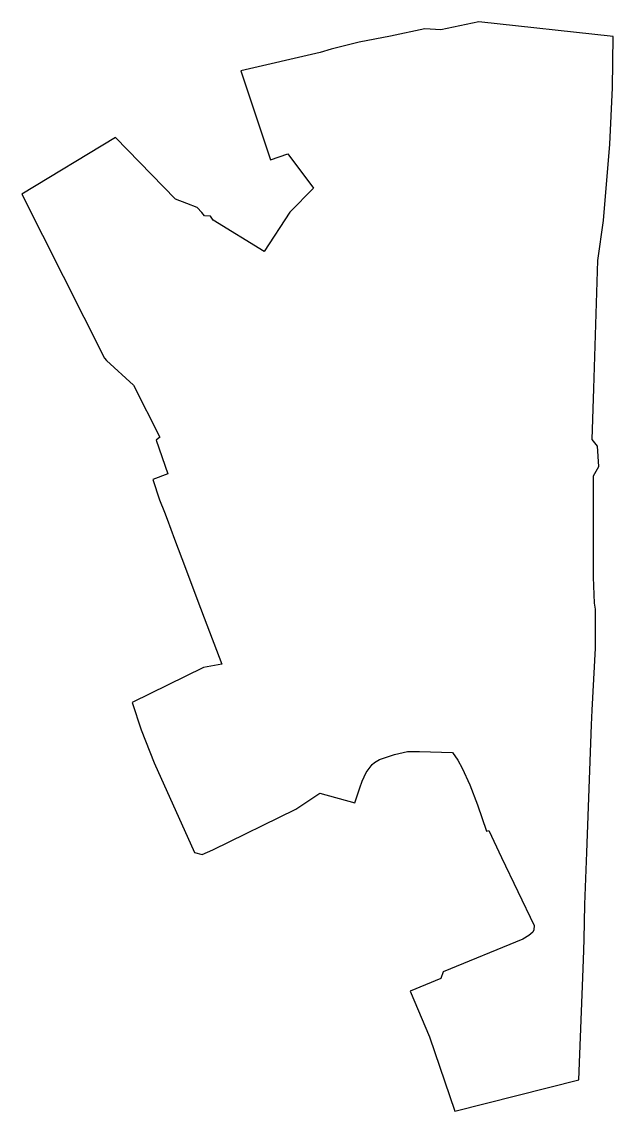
# Model space of a CAD drawing. Header units: millimetres. Extents: x 573386 to 573554, y 1334309 to 1334618.
import ezdxf

# ---------------------------------------------------------------- set-up
doc = ezdxf.new("R2010")
doc.units = ezdxf.units.MM

msp = doc.modelspace()

# ---------------------------------------------------------------- linework, layer by layer
at = {"elevation": 399.17, "flags": 128}
msp.add_lwpolyline([(573386.11, 1334569.33), (573409.62, 1334522.72), (573410.18, 1334522.07), (573417.87, 1334515.04), (573425.29, 1334500.27), (573424.25, 1334499.47), (573427.63, 1334489.84), (573423.31, 1334488.31), (573425.25, 1334482.53), (573426.62, 1334478.98), (573427.38, 1334477.02), (573429.52, 1334471.34), (573431.6, 1334465.8), (573433.75, 1334460.06), (573435.83, 1334454.49), (573437.89, 1334448.96), (573442.88, 1334435.84), (573437.67, 1334434.9), (573417.5, 1334424.92), (573420.03, 1334417.15), (573423.66, 1334407.83), (573435.19, 1334382.34), (573437.36, 1334381.81), (573440.41, 1334383.1), (573463.89, 1334394.69), (573470.72, 1334399.17), (573480.7, 1334396.44), (573482.11, 1334400.75), (573482.82, 1334402.57), (573483.94, 1334405.05), (573485.62, 1334407.29), (573486.32, 1334407.95), (573487.73, 1334408.74), (573491.96, 1334410.21), (573495.61, 1334411.04), (573499.03, 1334411), (573508.42, 1334410.75), (573509.97, 1334408.59), (573511.19, 1334406.3), (573513.31, 1334401.56), (573515.53, 1334395.89), (573518.11, 1334388.36), (573518.72, 1334388.61), (573522.37, 1334380.92), (573531.65, 1334361.63), (573531.56, 1334360.4), (573531.25, 1334359.74), (573530.11, 1334358.74), (573528.4, 1334357.74), (573505.8, 1334348.44), (573505.11, 1334346.53), (573496.43, 1334342.98), (573501.86, 1334329.96), (573509.09, 1334308.88), (573544.32, 1334317.76), (573545.54, 1334349.3), (573545.51, 1334349.62), (573545.6, 1334351.76), (573545.85, 1334357.65), (573546.05, 1334367.54), (573546.6, 1334382.3), (573547.86, 1334418.64), (573548.08, 1334422.72), (573549.05, 1334440.4), (573549.07, 1334451.41), (573548.73, 1334453.16), (573548.48, 1334460.5), (573548.43, 1334489.33), (573550, 1334491.98), (573549.58, 1334497.77), (573548.11, 1334499.66), (573548.58, 1334514.08), (573549.73, 1334550.44), (573551.33, 1334561.81), (573553.08, 1334583.46), (573553.87, 1334599.47), (573554.07, 1334614.07), (573515.9, 1334618.25), (573505.11, 1334616.01), (573500.59, 1334616.23), (573490.82, 1334614.2), (573481.88, 1334612.42), (573473.94, 1334610.46), (573470.82, 1334609.55), (573448.34, 1334604.34), (573456.71, 1334579.01), (573461.69, 1334580.76), (573468.98, 1334570.99), (573462.27, 1334564.19), (573454.92, 1334553), (573440.47, 1334561.95), (573439.69, 1334563.05), (573437.98, 1334563.15), (573437.22, 1334564.09), (573435.88, 1334565.48), (573432.94, 1334566.69), (573429.74, 1334567.83), (573412.72, 1334585.43), (573386.11, 1334569.33)], dxfattribs=at)

doc.saveas('drawing.dxf')
